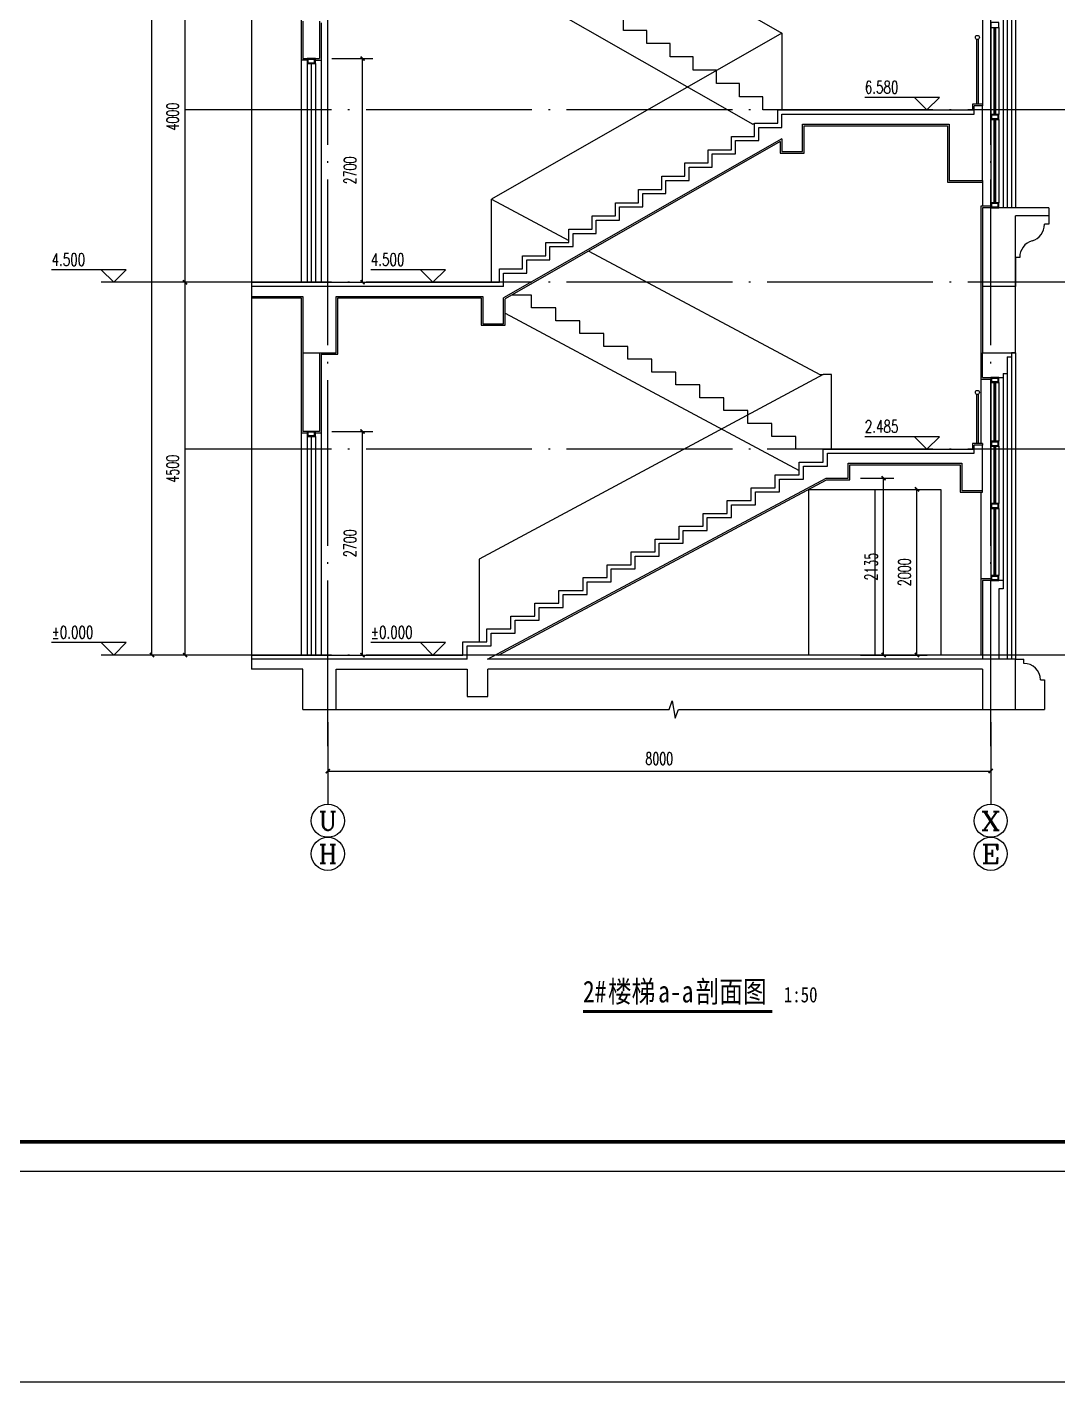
# Model space of a CAD drawing. Extents: x 239268 to 489116, y -316056 to -246175.
# Drawn here: x 285999 to 298440, y -278420 to -262066 of the extents above; entities that cross this region are included whole.
import ezdxf
from ezdxf.enums import TextEntityAlignment as Align

# ---------------------------------------------------------------- set-up
doc = ezdxf.new("R2010")
doc.units = 0
doc.header["$LTSCALE"] = 1000
doc.header["$MEASUREMENT"] = 0
doc.linetypes.add('DOTE', pattern=[2.42, 2, -0.2, 0.02, -0.2])
doc.layers.get('0').update_dxf_attribs({"linetype": 'CONTINUOUS'})
doc.layers.get('Defpoints').update_dxf_attribs({"color": 6, "linetype": 'CONTINUOUS'})
for name, color, linetype in [('A-墙线', 2, 'CONTINUOUS'), ('A-立面看线', 117, 'CONTINUOUS'), ('AXIS', 3, 'CONTINUOUS'), ('AXIS_TEXT', 7, 'CONTINUOUS'), ('DIM_ELEV', 3, 'CONTINUOUS'), ('DIM_SYMB', 3, 'CONTINUOUS'), ('DOTE', 26, 'DOTE'), ('PUB_DIM', 3, 'CONTINUOUS'), ('PUB_TEXT', 7, 'CONTINUOUS'), ('STAIR', 4, 'CONTINUOUS'), ('WALL', 2, 'CONTINUOUS'), ('WINDOW', 4, 'CONTINUOUS'), ('图框', 85, 'CONTINUOUS'), ('看线', 87, 'CONTINUOUS'), ('看线1', 7, 'CONTINUOUS'), ('面层', 185, 'CONTINUOUS')]:
    doc.layers.add(name, color=color, linetype=linetype)
doc.styles.add('_TCH_AXIS', font='COMPLEX', dxfattribs={"bigfont": 'GBCBIG'})
doc.styles.add('_TCH_DIM', font='SIMPLEX', dxfattribs={"bigfont": 'GBCBIG'})
doc.styles.add('COMPLEX', font='COMPLEX')
doc.styles.add('DIM_FONT', font='SIMPLEX.shx', dxfattribs={"width": 0.65})
doc.styles.add('房间名称', font='SIMHEI.TTF', dxfattribs={"width": 0.8})
doc.dimstyles.new('DIMN50', dxfattribs={"dimscale": 0.5, "dimtxt": 300, "dimasz": 100, "dimexe": 250, "dimexo": 300, "dimgap": 150, "dimtad": 1, "dimdec": 0, "dimzin": 0, "dimdsep": 46, "dimtxsty": 'DIM_FONT', "dimblk": 'ARCHTICK', "dimcen": 0.09, "dimclrt": 7, "dimazin": 2, "dimtfac": 1, "dimtdec": 0, "dimtix": 1, "dimtmove": 2, "dimatfit": 3, "dimfxl": 0, "dimtolj": 1, "dimtzin": 0, "dimarcsym": 0})

# ---------------------------------------------------------------- blocks, each defined once
blk = doc.blocks.new('TJAD_TK_A0')
at = {"layer": '图框'}
blk.add_line((973, -441.7), (2162, -441.7), dxfattribs=at)
at = {"layer": '图框', "const_width": 1.2}
blk.add_lwpolyline([(2152, -431.7), (2152, 389.3), (998, 389.3), (998, -431.7)], close=True, dxfattribs=at)
blk = doc.blocks.new('_ArchTick')
at = {"color": 0, "linetype": 'ByBlock', "const_width": 0.4}
blk.add_lwpolyline([(-0.5, -0.5), (0.5, 0.5)], dxfattribs=at)
blk = doc.blocks.new('*D15')
at = {"layer": 'Defpoints', "color": 0}
for p in [(296110, -267646), (296739, -267646), (296110, -269646)]:
    blk.add_point(p, dxfattribs=at)
at = {"layer": 'PUB_DIM', "color": 0, "lineweight": -2}
for p, q in [((296260, -267646), (296864, -267646)), ((296739, -269646), (296739, -267646)), ((296260, -269646), (296864, -269646))]:
    blk.add_line(p, q, dxfattribs=at)
at = {"layer": 'PUB_DIM', "color": 0, "lineweight": -2, "xscale": 50, "yscale": 50, "zscale": 50}
for p, rotation in [((296739, -267646), 90), ((296739, -269646), 270)]:
    blk.add_blockref('_ArchTick', p, dxfattribs=dict(at, rotation=rotation))
at = {"layer": 'PUB_DIM', "color": 7, "insert": (296589, -268646), "char_height": 150, "attachment_point": 5, "rotation": 90, "style": 'DIM_FONT'}
blk.add_mtext('\\A1;2000', dxfattribs=at)
blk = doc.blocks.new('*D42')
at = {"layer": 'Defpoints', "color": 0}
for p in [(289529, -262446), (290048, -262446), (289529, -265146)]:
    blk.add_point(p, dxfattribs=at)
at = {"layer": 'PUB_DIM', "color": 0, "lineweight": -2}
for p, q in [((289679, -262446), (290173, -262446)), ((290048, -265146), (290048, -262446)), ((289679, -265146), (290173, -265146))]:
    blk.add_line(p, q, dxfattribs=at)
at = {"layer": 'PUB_DIM', "color": 0, "lineweight": -2, "xscale": 50, "yscale": 50, "zscale": 50}
for p, rotation in [((290048, -262446), 90), ((290048, -265146), 270)]:
    blk.add_blockref('_ArchTick', p, dxfattribs=dict(at, rotation=rotation))
at = {"layer": 'PUB_DIM', "color": 7, "insert": (289898, -263796), "char_height": 150, "attachment_point": 5, "rotation": 90, "style": 'DIM_FONT'}
blk.add_mtext('\\A1;2700', dxfattribs=at)
blk = doc.blocks.new('*D43')
at = {"layer": 'Defpoints', "color": 0}
for p in [(289529, -266946), (290048, -266946), (289529, -269646)]:
    blk.add_point(p, dxfattribs=at)
at = {"layer": 'PUB_DIM', "color": 0, "lineweight": -2}
for p, q in [((289679, -266946), (290173, -266946)), ((290048, -269646), (290048, -266946)), ((289679, -269646), (290173, -269646))]:
    blk.add_line(p, q, dxfattribs=at)
at = {"layer": 'PUB_DIM', "color": 0, "lineweight": -2, "xscale": 50, "yscale": 50, "zscale": 50}
for p, rotation in [((290048, -266946), 90), ((290048, -269646), 270)]:
    blk.add_blockref('_ArchTick', p, dxfattribs=dict(at, rotation=rotation))
at = {"layer": 'PUB_DIM', "color": 7, "insert": (289898, -268296), "char_height": 150, "attachment_point": 5, "rotation": 90, "style": 'DIM_FONT'}
blk.add_mtext('\\A1;2700', dxfattribs=at)
blk = doc.blocks.new('*D339')
at = {"layer": 'Defpoints', "color": 0}
for p in [(295909, -267511), (296337, -267511), (295909, -269646)]:
    blk.add_point(p, dxfattribs=at)
at = {"layer": 'PUB_DIM', "color": 0, "lineweight": -2}
for p, q in [((296059, -267511), (296462, -267511)), ((296337, -269646), (296337, -267511)), ((296059, -269646), (296462, -269646))]:
    blk.add_line(p, q, dxfattribs=at)
at = {"layer": 'PUB_DIM', "color": 0, "lineweight": -2, "xscale": 50, "yscale": 50, "zscale": 50}
for p, rotation in [((296337, -267511), 90), ((296337, -269646), 270)]:
    blk.add_blockref('_ArchTick', p, dxfattribs=dict(at, rotation=rotation))
at = {"layer": 'PUB_DIM', "color": 7, "insert": (296187, -268578), "char_height": 150, "attachment_point": 5, "rotation": 90, "style": 'DIM_FONT'}
blk.add_mtext('\\A1;2135', dxfattribs=at)
blk = doc.blocks.new('*D340')
at = {"layer": 'AXIS', "color": 0, "lineweight": -2}
for p, q in [((289629, -270454), (289629, -271171)), ((297629, -270454), (297629, -271171)), ((289629, -271046), (297629, -271046))]:
    blk.add_line(p, q, dxfattribs=at)
at = {"layer": 'Defpoints', "color": 0}
for p in [(289629, -270304), (297629, -270304), (297629, -271046)]:
    blk.add_point(p, dxfattribs=at)
at = {"layer": 'AXIS', "color": 0, "lineweight": -2, "xscale": 50, "yscale": 50, "zscale": 50, "rotation": 180}
blk.add_blockref('_ArchTick', (289629, -271046), dxfattribs=at)
at = {"layer": 'AXIS', "color": 0, "lineweight": -2, "xscale": 50, "yscale": 50, "zscale": 50}
blk.add_blockref('_ArchTick', (297629, -271046), dxfattribs=at)
at = {"layer": 'AXIS', "color": 7, "insert": (293629, -270896), "char_height": 150, "attachment_point": 5, "style": 'DIM_FONT'}
blk.add_mtext('\\A1;8000', dxfattribs=at)
blk = doc.blocks.new('*D351')
at = {"layer": 'Defpoints', "color": 0}
for p in [(287506, -248646), (288706, -248646), (288706, -269646)]:
    blk.add_point(p, dxfattribs=at)
at = {"layer": 'PUB_DIM', "color": 0, "lineweight": -2}
for p, q in [((288556, -248646), (287381, -248646)), ((287506, -269646), (287506, -248646)), ((288556, -269646), (287381, -269646))]:
    blk.add_line(p, q, dxfattribs=at)
at = {"layer": 'PUB_DIM', "color": 0, "lineweight": -2, "xscale": 50, "yscale": 50, "zscale": 50}
for p, rotation in [((287506, -248646), 90), ((287506, -269646), 270)]:
    blk.add_blockref('_ArchTick', p, dxfattribs=dict(at, rotation=rotation))
at = {"layer": 'PUB_DIM', "color": 7, "insert": (287356, -259146), "char_height": 150, "attachment_point": 5, "rotation": 90, "style": 'DIM_FONT'}
blk.add_mtext('\\A1;21000', dxfattribs=at)
blk = doc.blocks.new('*D352')
at = {"layer": 'Defpoints', "color": 0}
for p in [(287906, -265146), (288706, -265146), (288706, -269646)]:
    blk.add_point(p, dxfattribs=at)
at = {"layer": 'PUB_DIM', "color": 0, "lineweight": -2}
for p, q in [((288556, -265146), (287781, -265146)), ((287906, -269646), (287906, -265146)), ((288556, -269646), (287781, -269646))]:
    blk.add_line(p, q, dxfattribs=at)
at = {"layer": 'PUB_DIM', "color": 0, "lineweight": -2, "xscale": 50, "yscale": 50, "zscale": 50}
for p, rotation in [((287906, -265146), 90), ((287906, -269646), 270)]:
    blk.add_blockref('_ArchTick', p, dxfattribs=dict(at, rotation=rotation))
at = {"layer": 'PUB_DIM', "color": 7, "insert": (287756, -267396), "char_height": 150, "attachment_point": 5, "rotation": 90, "style": 'DIM_FONT'}
blk.add_mtext('\\A1;4500', dxfattribs=at)
blk = doc.blocks.new('*D353')
at = {"layer": 'Defpoints', "color": 0}
for p in [(287906, -261146), (288706, -261146), (288706, -265146)]:
    blk.add_point(p, dxfattribs=at)
at = {"layer": 'PUB_DIM', "color": 0, "lineweight": -2}
for p, q in [((288556, -261146), (287781, -261146)), ((287906, -265146), (287906, -261146)), ((288556, -265146), (287781, -265146))]:
    blk.add_line(p, q, dxfattribs=at)
at = {"layer": 'PUB_DIM', "color": 0, "lineweight": -2, "xscale": 50, "yscale": 50, "zscale": 50}
for p, rotation in [((287906, -261146), 90), ((287906, -265146), 270)]:
    blk.add_blockref('_ArchTick', p, dxfattribs=dict(at, rotation=rotation))
at = {"layer": 'PUB_DIM', "color": 7, "insert": (287756, -263146), "char_height": 150, "attachment_point": 5, "rotation": 90, "style": 'DIM_FONT'}
blk.add_mtext('\\A1;4000', dxfattribs=at)
blk = doc.blocks.new('_AXISO')
blk.add_circle((0, 0), 0.5)
at = {"layer": 'AXIS_TEXT', "style": 'COMPLEX', "width": 1.041667}
blk.add_attdef('A', text='', height=0.56, dxfattribs=at).set_placement((-0.25, -0.28), (0.25, -0.28), align=Align.FIT)

msp = doc.modelspace()

# ---------------------------------------------------------------- linework, layer by layer
at = {"layer": 'A-墙线'}
for p, q in [((289528.9, -261995.7), (289528.9, -262445.7)), ((289328.9, -265315.7), (289328.9, -266945.7)), ((289528.9, -265995.7), (289528.9, -266945.7)), ((253089.6, -278419.5), (489115.8, -278419.5))]:
    msp.add_line(p, q, dxfattribs=at)
msp.add_lwpolyline([(289528.9, -266945.7), (289328.9, -266945.7)], dxfattribs=at)
at = {"layer": 'A-立面看线'}
for p, q in [((297778.9, -253995.7), (297778.9, -264245.7)), ((297828.9, -253995.7), (297828.9, -264245.7)), ((297878.9, -253995.7), (297878.9, -264245.7)), ((297928.9, -253995.7), (297928.9, -264245.7)), ((297528.9, -259565.7), (297528.9, -262995.7)), ((289308.9, -262465.7), (289308.9, -265145.7)), ((289548.9, -262465.7), (289548.9, -265145.7)), ((297528.9, -263935.7), (297528.9, -264225.7)), ((298328.9, -264245.7), (297778.9, -264245.7)), ((297878.9, -266045.7), (297878.9, -269695.7)), ((297928.9, -265995.7), (297928.9, -269695.7)), ((297508.9, -266315.7), (297508.9, -267090.7)), ((297778.9, -266295.7), (297778.9, -268745.7)), ((297828.9, -266245.7), (297828.9, -269695.7)), ((289308.9, -266965.7), (289308.9, -269645.7)), ((289548.9, -266965.7), (289548.9, -269645.7)), ((295428.9, -267645.7), (297028.9, -267645.7)), ((295428.9, -267645.7), (295428.9, -269645.7)), ((296228.9, -267645.7), (296228.9, -269645.7)), ((297028.9, -267645.7), (297028.9, -269645.7)), ((297508.9, -267680.7), (297508.9, -268725.7))]:
    msp.add_line(p, q, dxfattribs=at)
at = {"layer": 'AXIS'}
for p, q in [((289628.9, -270645.7), (289628.9, -271445.7)), ((297628.9, -270645.7), (297628.9, -271445.7)), ((289628.9, -271845.7), (289628.9, -271845.7)), ((297628.9, -271845.7), (297628.9, -271845.7))]:
    msp.add_line(p, q, dxfattribs=at)
at = {"layer": 'DIM_ELEV'}
for p, q in [((297010.2, -262915.7), (296110.2, -262915.7)), ((296860.2, -263065.7), (296710.2, -262915.7)), ((296860.2, -263065.7), (297010.2, -262915.7)), ((287195.3, -264995.7), (286295.3, -264995.7)), ((287045.3, -265145.7), (286895.3, -264995.7)), ((287045.3, -265145.7), (287195.3, -264995.7)), ((291048.1, -264995.7), (290148.1, -264995.7)), ((290898.1, -265145.7), (290748.1, -264995.7)), ((290898.1, -265145.7), (291048.1, -264995.7)), ((287906.3, -265145.7), (286895.3, -265145.7)), ((297010.2, -267010.7), (296110.2, -267010.7)), ((296860.2, -267160.7), (296710.2, -267010.7)), ((296860.2, -267160.7), (297010.2, -267010.7)), ((287195.3, -269495.7), (286295.3, -269495.7)), ((287045.3, -269645.7), (286895.3, -269495.7)), ((287045.3, -269645.7), (287195.3, -269495.7)), ((291048.1, -269495.7), (290148.1, -269495.7)), ((290898.1, -269645.7), (290748.1, -269495.7)), ((290898.1, -269645.7), (291048.1, -269495.7)), ((287906.3, -269645.7), (286895.3, -269645.7))]:
    msp.add_line(p, q, dxfattribs=at)
at = {"layer": 'DIM_SYMB'}
for points in [[(288706.3, -248645.7), (288706.3, -259174.4), (288811.3, -259212.7), (288601.3, -259249.7), (288706.3, -259286.9), (288706.3, -269815.7)], [(289328.9, -270304.2), (293747.8, -270304.2), (293786, -270199.2), (293823, -270409.2), (293860.3, -270304.2), (298279.1, -270304.2)]]:
    msp.add_lwpolyline(points, dxfattribs=at)
at = {"layer": 'DIM_SYMB', "const_width": 35}
msp.add_lwpolyline([(292707.5, -273949.7), (294992.7, -273949.7)], dxfattribs=at)
at = {"layer": 'DOTE'}
for p, q in [((289628.9, -270745.7), (289628.9, -247845)), ((297628.9, -270745.7), (297628.9, -247845)), ((299351.5, -263065.7), (287906.3, -263065.7)), ((299351.5, -265145.7), (287906.3, -265145.7)), ((299351.5, -267160.7), (287906.3, -267160.7)), ((299351.5, -269645.7), (287906.3, -269645.7))]:
    msp.add_line(p, q, dxfattribs=at)
at = {"layer": 'STAIR'}
for p, q in [((295108.9, -262137.1), (291602.6, -264140.8)), ((295108.9, -262137.1), (295108.9, -263065.7)), ((297458.9, -262213.6), (297458.9, -262995.7)), ((297478.9, -262213.6), (297478.9, -262995.7)), ((291602.6, -265145.7), (291602.6, -264140.8)), ((295608.9, -266260.7), (291453.9, -268486.6)), ((295708.9, -266260.7), (295608.9, -266260.7)), ((295708.9, -267160.7), (295708.9, -266260.7)), ((297458.9, -266498.6), (297458.9, -267090.7)), ((297478.9, -266498.6), (297478.9, -267090.7)), ((291453.9, -268486.6), (291453.9, -269485.7))]:
    msp.add_line(p, q, dxfattribs=at)
at = {"layer": 'WALL'}
for p, q in [((289328.9, -261995.7), (289328.9, -262445.7)), ((289328.9, -262445.7), (289528.9, -262445.7)), ((295108.9, -263413.9), (291748.9, -265333.9)), ((298328.9, -264245.7), (297528.9, -264245.7)), ((297528.9, -264245.7), (297528.9, -265995.7)), ((298328.9, -264245.7), (298328.9, -264345.7)), ((298328.9, -264345.7), (297928.9, -264345.7)), ((297928.9, -265995.7), (297928.9, -264345.7)), ((291748.9, -265195.7), (288706.3, -265195.7)), ((297928.9, -265195.7), (297528.9, -265195.7)), ((288706.3, -265315.7), (289328.9, -265315.7)), ((289328.9, -265995.7), (289728.9, -265995.7)), ((297528.9, -265995.7), (297928.9, -265995.7)), ((297428.9, -267210.7), (297428.9, -267110.7)), ((297778.9, -268745.7), (297528.9, -268745.7)), ((297528.9, -268745.7), (297528.9, -269695.7)), ((297778.9, -268845.7), (297728.9, -268845.7)), ((297728.9, -268845.7), (297728.9, -269695.7)), ((297778.9, -268745.7), (297778.9, -268845.7)), ((291308.9, -269695.7), (288706.3, -269695.7)), ((297928.9, -269695.7), (291554.2, -269695.7)), ((297528.9, -269815.7), (291558.9, -269815.7)), ((297528.9, -269815.7), (297528.9, -270304.2)), ((297928.9, -270304.2), (297928.9, -269695.7))]:
    msp.add_line(p, q, dxfattribs=at)
for points in [[(291748.9, -265195.7), (291748.9, -265035.7), (292028.9, -265035.7), (292028.9, -264875.7), (292308.9, -264875.7), (292308.9, -264715.7), (292588.9, -264715.7), (292588.9, -264555.7), (292868.9, -264555.7), (292868.9, -264395.7), (293148.9, -264395.7), (293148.9, -264235.7), (293428.9, -264235.7), (293428.9, -264075.7), (293708.9, -264075.7), (293708.9, -263915.7), (293988.9, -263915.7), (293988.9, -263755.7), (294268.9, -263755.7), (294268.9, -263595.7), (294548.9, -263595.7), (294548.9, -263435.7), (294828.9, -263435.7), (294828.9, -263275.7), (295108.9, -263275.7), (295108.9, -263115.7), (297428.9, -263115.7), (297428.9, -263015.7)], [(295108.9, -263413.9), (295108.9, -263565.7), (295358.9, -263565.7), (295358.9, -263235.7), (297128.9, -263235.7), (297128.9, -263915.7), (297528.9, -263915.7), (297528.9, -263015.7), (297428.9, -263015.7)], [(289728.9, -265995.7), (289728.9, -265315.7), (291498.9, -265315.7), (291498.9, -265645.7), (291748.9, -265645.7), (291748.9, -265333.9)], [(291308.9, -269695.7), (291308.9, -269535.7), (291598.9, -269535.7), (291598.9, -269380.7), (291888.9, -269380.7), (291888.9, -269225.7), (292178.9, -269225.7), (292178.9, -269070.7), (292468.9, -269070.7), (292468.9, -268915.7), (292758.9, -268915.7), (292758.9, -268760.7), (293048.9, -268760.7), (293048.9, -268605.7), (293338.9, -268605.7), (293338.9, -268450.7), (293628.9, -268450.7), (293628.9, -268295.7), (293918.9, -268295.7), (293918.9, -268140.7), (294208.9, -268140.7), (294208.9, -267985.7), (294498.9, -267985.7), (294498.9, -267830.7), (294788.9, -267830.7), (294788.9, -267675.7), (295078.9, -267675.7), (295078.9, -267520.7), (295368.9, -267520.7), (295368.9, -267365.7), (295658.9, -267365.7), (295658.9, -267210.7), (297428.9, -267210.7)], [(291554.2, -269695.7), (295642.2, -267510.7), (295908.9, -267510.7), (295908.9, -267330.7), (297278.9, -267330.7), (297278.9, -267660.7), (297528.9, -267660.7), (297528.9, -267110.7), (297428.9, -267110.7)], [(289328.9, -270304.2), (289328.9, -269815.7), (288706.3, -269815.7)], [(289728.9, -270304.2), (289728.9, -269815.7), (291308.9, -269815.7), (291308.9, -270145.7), (291558.9, -270145.7), (291558.9, -269815.7)]]:
    msp.add_lwpolyline(points, dxfattribs=at)
at = {"layer": 'WINDOW', "linetype": 'Continuous'}
for p, q in [((297628.9, -262070.7), (297628.9, -263120.7)), ((297668.9, -262070.7), (297668.9, -263120.7)), ((297678.9, -262070.7), (297678.9, -263120.7)), ((297688.9, -262070.7), (297688.9, -263120.7)), ((297728.9, -262070.7), (297728.9, -263120.7)), ((289378.9, -262505.7), (289378.9, -265145.7)), ((289428.9, -262505.7), (289428.9, -265145.7)), ((289478.9, -262505.7), (289478.9, -265145.7)), ((297628.9, -263180.7), (297628.9, -264185.7)), ((297668.9, -263180.7), (297668.9, -264185.7)), ((297678.9, -263180.7), (297678.9, -264185.7)), ((297688.9, -263180.7), (297688.9, -264185.7)), ((297728.9, -263180.7), (297728.9, -264185.7)), ((297628.9, -266355.7), (297628.9, -267065.7)), ((297668.9, -266355.7), (297668.9, -267065.7)), ((297678.9, -266355.7), (297678.9, -267065.7)), ((297688.9, -266355.7), (297688.9, -267065.7)), ((297728.9, -266355.7), (297728.9, -267065.7)), ((289378.9, -267005.7), (289378.9, -269645.7)), ((289428.9, -267005.7), (289428.9, -269645.7)), ((289478.9, -267005.7), (289478.9, -269645.7)), ((297628.9, -267125.7), (297628.9, -267815.7)), ((297668.9, -267125.7), (297668.9, -267815.7)), ((297678.9, -267125.7), (297678.9, -267815.7)), ((297688.9, -267125.7), (297688.9, -267815.7)), ((297728.9, -267125.7), (297728.9, -267815.7)), ((297628.9, -267875.7), (297628.9, -268685.7)), ((297668.9, -267875.7), (297668.9, -268685.7)), ((297678.9, -267875.7), (297678.9, -268685.7)), ((297688.9, -267875.7), (297688.9, -268685.7)), ((297728.9, -267875.7), (297728.9, -268685.7))]:
    msp.add_line(p, q, dxfattribs=at)
at = {"layer": '看线', "color": 251}
for p, q in [((292746.3, -260787), (295108.9, -262137.1)), ((291768.9, -261528.4), (294756.8, -263235.7)), ((294778.9, -263235.7), (294756.8, -263235.7)), ((291602.6, -264140.8), (292538.9, -264641.2)), ((292777.9, -264769), (295568.9, -266260.7)), ((291768.9, -265520.1), (295318.9, -267417.5)), ((295568.9, -266260.7), (295608.9, -266260.7))]:
    msp.add_line(p, q, dxfattribs=at)
for points in [[(295058.9, -263065.7), (294878.9, -263065.7), (294878.9, -262905.7), (294598.9, -262905.7), (294598.9, -262745.7), (294318.9, -262745.7), (294318.9, -262585.7), (294038.9, -262585.7), (294038.9, -262425.7), (293758.9, -262425.7), (293758.9, -262265.7), (293478.9, -262265.7), (293478.9, -262105.7), (293198.9, -262105.7), (293198.9, -261945.7)], [(295608.9, -267160.7), (295278.9, -267160.7), (295278.9, -267005.7), (294988.9, -267005.7), (294988.9, -266850.7), (294698.9, -266850.7), (294698.9, -266695.7), (294408.9, -266695.7), (294408.9, -266540.7), (294118.9, -266540.7), (294118.9, -266385.7), (293828.9, -266385.7), (293828.9, -266230.7), (293538.9, -266230.7), (293538.9, -266075.7), (293248.9, -266075.7), (293248.9, -265920.7), (292958.9, -265920.7), (292958.9, -265765.7), (292668.9, -265765.7), (292668.9, -265610.7), (292378.9, -265610.7), (292378.9, -265455.7), (292088.9, -265455.7), (292088.9, -265300.7), (291847.4, -265300.7)]]:
    msp.add_lwpolyline(points, dxfattribs=at)
at = {"layer": '看线1'}
for p, q in [((298328.9, -264345.7), (298328.9, -264445.7)), ((298328.9, -264445.7), (298278.9, -264445.7)), ((297978.9, -264845.7), (297928.9, -264845.7)), ((297928.9, -264845.7), (297928.9, -265195.7)), ((297528.9, -266295.7), (297528.9, -265995.7)), ((297828.9, -266045.7), (297878.9, -266045.7)), ((297828.9, -266045.7), (297828.9, -266245.7)), ((297878.9, -265995.7), (297878.9, -266045.7)), ((297928.9, -265995.7), (297878.9, -265995.7)), ((297528.9, -266295.7), (297778.9, -266295.7)), ((297778.9, -266245.7), (297828.9, -266245.7)), ((297778.9, -266245.7), (297778.9, -266295.7)), ((297928.9, -269695.7), (298029, -269695.7)), ((298029, -269745.7), (298029, -269695.7)), ((298228.9, -269945.7), (298279.1, -269945.7)), ((298279.1, -269945.7), (298279.1, -270304.2))]:
    msp.add_line(p, q, dxfattribs=at)
for points in [[(297728.9, -262010.7), (297628.9, -262010.7), (297628.9, -262070.7), (297728.9, -262070.7)], [(289478.9, -262445.7), (289378.9, -262445.7), (289378.9, -262505.7), (289478.9, -262505.7)], [(289468.9, -262455.7), (289388.9, -262455.7), (289388.9, -262495.7), (289468.9, -262495.7)], [(297728.9, -263120.7), (297628.9, -263120.7), (297628.9, -263180.7), (297728.9, -263180.7)], [(297718.9, -263130.7), (297638.9, -263130.7), (297638.9, -263170.7), (297718.9, -263170.7)], [(297728.9, -264185.7), (297628.9, -264185.7), (297628.9, -264245.7), (297728.9, -264245.7)], [(297718.9, -264195.7), (297638.9, -264195.7), (297638.9, -264235.7), (297718.9, -264235.7)], [(297728.9, -266295.7), (297628.9, -266295.7), (297628.9, -266355.7), (297728.9, -266355.7)], [(297718.9, -266305.7), (297638.9, -266305.7), (297638.9, -266345.7), (297718.9, -266345.7)], [(289478.9, -266945.7), (289378.9, -266945.7), (289378.9, -267005.7), (289478.9, -267005.7)], [(289468.9, -266955.7), (289388.9, -266955.7), (289388.9, -266995.7), (289468.9, -266995.7)], [(297728.9, -267065.7), (297628.9, -267065.7), (297628.9, -267125.7), (297728.9, -267125.7)], [(297718.9, -267075.7), (297638.9, -267075.7), (297638.9, -267115.7), (297718.9, -267115.7)], [(297728.9, -267815.7), (297628.9, -267815.7), (297628.9, -267875.7), (297728.9, -267875.7)], [(297718.9, -267825.7), (297638.9, -267825.7), (297638.9, -267865.7), (297718.9, -267865.7)], [(297728.9, -268685.7), (297628.9, -268685.7), (297628.9, -268745.7), (297728.9, -268745.7)], [(297718.9, -268695.7), (297638.9, -268695.7), (297638.9, -268735.7), (297718.9, -268735.7)]]:
    msp.add_lwpolyline(points, close=True, dxfattribs=at)
for centre in [(297468.9, -262190.7), (297468.9, -266475.7)]:
    msp.add_circle(centre, 25, dxfattribs=at)
for centre, radius, start, end in [((298070.6, -264445.7), 208.3, 286.2602, 0), ((298187.3, -264845.7), 208.3, 106.2602, 180), ((298029, -269945.7), 200, 0, 90)]:
    msp.add_arc(centre, radius, start, end, dxfattribs=at)
at = {"layer": '面层'}
for p, q in [((289308.9, -261335.7), (289308.9, -262465.7)), ((289548.9, -262015.7), (289548.9, -262465.7)), ((289378.9, -262465.7), (289308.9, -262465.7)), ((289478.9, -262465.7), (289548.9, -262465.7)), ((297528.9, -262995.7), (297528.9, -263015.7)), ((295088.9, -263448.4), (291768.9, -265345.5)), ((297528.9, -263915.7), (297528.9, -263935.7)), ((289548.9, -266015.7), (289748.9, -266015.7)), ((289548.9, -266015.7), (289548.9, -266965.7)), ((289378.9, -266965.7), (289308.9, -266965.7)), ((289548.9, -266965.7), (289478.9, -266965.7)), ((297528.9, -267090.7), (297528.9, -267110.7)), ((297628.9, -268725.7), (297508.9, -268725.7)), ((297508.9, -268725.7), (297508.9, -269645.7))]:
    msp.add_line(p, q, dxfattribs=at)
for points in [[(291698.9, -265145.7), (291698.9, -264985.7), (291978.9, -264985.7), (291978.9, -264825.7), (292258.9, -264825.7), (292258.9, -264665.7), (292538.9, -264665.7), (292538.9, -264505.7), (292818.9, -264505.7), (292818.9, -264345.7), (293098.9, -264345.7), (293098.9, -264185.7), (293378.9, -264185.7), (293378.9, -264025.7), (293658.9, -264025.7), (293658.9, -263865.7), (293938.9, -263865.7), (293938.9, -263705.7), (294218.9, -263705.7), (294218.9, -263545.7), (294498.9, -263545.7), (294498.9, -263385.7), (294778.9, -263385.7), (294778.9, -263225.7), (295058.9, -263225.7), (295058.9, -263065.7), (297428.9, -263065.7)], [(297528.9, -262995.7), (297408.9, -262995.7), (297408.9, -263065.7)], [(295088.9, -263448.4), (295088.9, -263585.7), (295378.9, -263585.7), (295378.9, -263255.7), (297108.9, -263255.7), (297108.9, -263935.7), (297528.9, -263935.7)], [(297628.9, -264225.7), (297508.9, -264225.7), (297508.9, -265175.7), (297508.9, -265175.7), (297508.9, -266315.7), (297628.9, -266315.7)], [(288706.3, -265145.7), (291698.9, -265145.7)], [(288706.3, -265335.7), (289308.9, -265335.7), (289308.9, -266965.7)], [(289748.9, -266015.7), (289748.9, -265335.7), (291478.9, -265335.7), (291478.9, -265665.7), (291768.9, -265665.7), (291768.9, -265345.5)], [(288706.3, -269645.7), (291258.9, -269645.7), (291258.9, -269485.7), (291548.9, -269485.7), (291548.9, -269330.7), (291838.9, -269330.7), (291838.9, -269175.7), (292128.9, -269175.7), (292128.9, -269020.7), (292418.9, -269020.7), (292418.9, -268865.7), (292708.9, -268865.7), (292708.9, -268710.7), (292998.9, -268710.7), (292998.9, -268555.7), (293288.9, -268555.7), (293288.9, -268400.7), (293578.9, -268400.7), (293578.9, -268245.7), (293868.9, -268245.7), (293868.9, -268090.7), (294158.9, -268090.7), (294158.9, -267935.7), (294448.9, -267935.7), (294448.9, -267780.7), (294738.9, -267780.7), (294738.9, -267625.7), (295028.9, -267625.7), (295028.9, -267470.7), (295318.9, -267470.7), (295318.9, -267315.7), (295608.9, -267315.7), (295608.9, -267160.7), (297428.9, -267160.7)], [(297528.9, -267090.7), (297408.9, -267090.7), (297408.9, -267160.7)], [(297528.9, -269645.7), (291690.1, -269645.7), (295647.2, -267530.7), (295928.9, -267530.7), (295928.9, -267350.7), (297258.9, -267350.7), (297258.9, -267680.7), (297528.9, -267680.7), (297528.9, -267660.7)]]:
    msp.add_lwpolyline(points, dxfattribs=at)

# ---------------------------------------------------------------- block references
at = {"layer": 'AXIS'}
ref = msp.add_blockref('_AXISO', (289628.9, -271645.7), dxfattribs=dict(at, xscale=400, yscale=400, zscale=400))
ref.add_attrib('A', 'U', dxfattribs={"layer": 'AXIS_TEXT', "height": 226.3, "style": '_TCH_AXIS', "width": 1.05}).set_placement((289515.8, -271758.8), (289742.1, -271758.8), align=Align.FIT)
ref = msp.add_blockref('_AXISO', (297628.9, -271645.7), dxfattribs=dict(at, xscale=400, yscale=400, zscale=400))
ref.add_attrib('A', 'X', dxfattribs={"layer": 'AXIS_TEXT', "height": 226.3, "style": '_TCH_AXIS', "width": 1.166667}).set_placement((297515.8, -271758.8), (297742.1, -271758.8), align=Align.FIT)
ref = msp.add_blockref('_AXISO', (289628.9, -272045.7), dxfattribs=dict(at, xscale=400, yscale=400, zscale=400))
ref.add_attrib('A', 'H', dxfattribs={"layer": 'AXIS_TEXT', "height": 226.3, "style": '_TCH_AXIS', "width": 1.05}).set_placement((289515.8, -272158.8), (289742.1, -272158.8), align=Align.FIT)
ref = msp.add_blockref('_AXISO', (297628.9, -272045.7), dxfattribs=dict(at, xscale=400, yscale=400, zscale=400))
ref.add_attrib('A', 'E', dxfattribs={"layer": 'AXIS_TEXT', "height": 226.3, "style": '_TCH_AXIS', "width": 1.3125}).set_placement((297515.8, -272158.8), (297742.1, -272158.8), align=Align.FIT)
at = {"layer": '图框', "xscale": 35.31510107015492, "yscale": 35.31510107015492, "zscale": 35.31510107015458}
msp.add_blockref('TJAD_TK_A0', (228490.8, -260276.3), dxfattribs=at)

# ---------------------------------------------------------------- texts
at = {"layer": 'PUB_TEXT'}
for s, height, style, width, p in [('6.580', 148.75, '_TCH_DIM', 0.705882, (296110.2, -262865.7)), ('4.500', 148.75, '_TCH_DIM', 0.705882, (286295.3, -264945.7)), ('4.500', 148.75, '_TCH_DIM', 0.705882, (290148.1, -264945.7)), ('2.485', 148.75, '_TCH_DIM', 0.705882, (296110.2, -266960.7)), ('%%P0.000', 148.75, '_TCH_DIM', 0.705882, (286295.3, -269445.7)), ('%%P0.000', 148.75, '_TCH_DIM', 0.705882, (290148.1, -269445.7)), ('2#', 261.39, '房间名称', 0.8, (292707.5, -273838.4)), ('楼梯', 261.39, '房间名称', 0.8, (293010, -273838.4)), ('剖面图', 261.39, '房间名称', 0.8, (294068.5, -273838.4)), ('a-a', 261.39, '房间名称', 0.8, (293614.9, -273838.4)), ('1:50', 186.71, '房间名称', 0.8, (295132.7, -273838.4))]:
    msp.add_text(s, height=height, dxfattribs=dict(at, style=style, width=width)).set_placement(p)

# ---------------------------------------------------------------- dimensions: what is measured, and where the dimension line sits
at = {"layer": 'AXIS'}
dim = msp.add_aligned_dim(p1=(289628.9, -270304.2), p2=(297628.9, -270304.2), distance=-741.5, dimstyle='DIMN50', dxfattribs=at)
dim.commit()
dim.dimension.update_dxf_attribs({"geometry": '*D340', "text_midpoint": (293628.9, -270895.7)})
at = {"layer": 'PUB_DIM'}
for p1, p2, distance, picture, middle in [((288706.3, -269645.7), (288706.3, -248645.7), 1200, '*D351', (287356.3, -259145.7)), ((288706.3, -265145.7), (288706.3, -261145.7), 800, '*D353', (287756.3, -263145.7)), ((289528.9, -265145.7), (289528.9, -262445.7), -518.8, '*D42', (289897.7, -263795.7)), ((288706.3, -269645.7), (288706.3, -265145.7), 800, '*D352', (287756.3, -267395.7)), ((289528.9, -269645.7), (289528.9, -266945.7), -518.8, '*D43', (289897.7, -268295.7)), ((295908.9, -269645.7), (295908.9, -267510.7), -428, '*D339', (296187, -268578.2)), ((296110.5, -269645.7), (296110.5, -267645.7), -628.8, '*D15', (296589.3, -268645.7))]:
    dim = msp.add_aligned_dim(p1=p1, p2=p2, distance=distance, dimstyle='DIMN50', dxfattribs=at)
    dim.commit()
    dim.dimension.update_dxf_attribs({"geometry": picture, "text_midpoint": middle})

doc.saveas('drawing.dxf')
